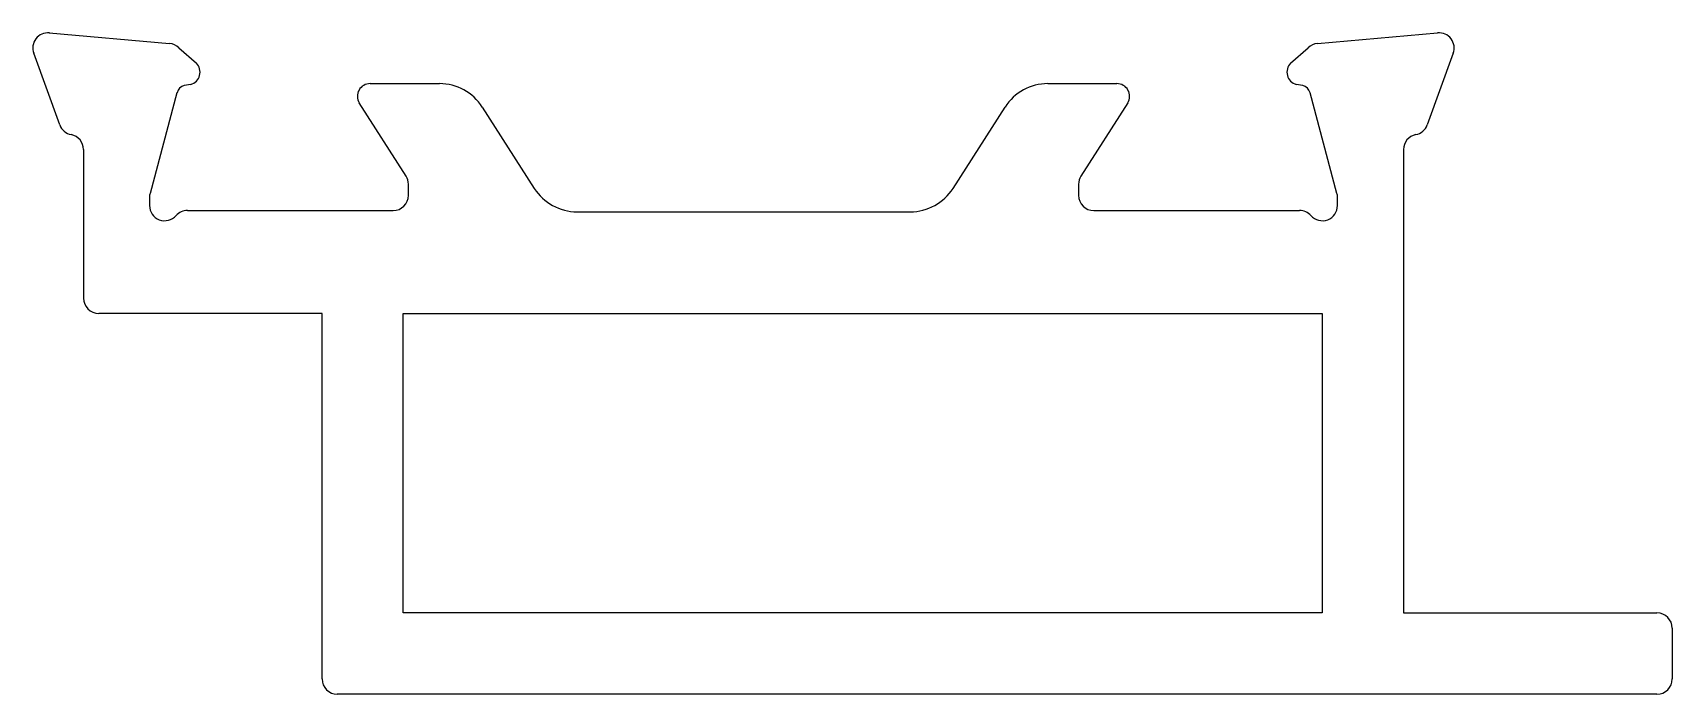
# Model space of a CAD drawing. Extents: x 820.9 to 853.2, y 2469.5 to 2482.6.
import ezdxf

# ---------------------------------------------------------------- set-up
doc = ezdxf.new("R2010")
doc.units = 0
doc.layers.get('0').update_dxf_attribs({"linetype": 'CONTINUOUS'})

msp = doc.modelspace()

# ---------------------------------------------------------------- linework, layer by layer
at = {"color": 0}
for p, q in [((821.192, 2482.572), (823.558, 2482.365)), ((823.744, 2482.278), (824.089, 2481.976)), ((845.648, 2481.976), (845.993, 2482.278)), ((846.179, 2482.365), (848.545, 2482.572)), ((821.398, 2480.76), (820.884, 2482.171)), ((848.853, 2482.171), (848.339, 2480.76)), ((823.707, 2481.393), (823.176, 2479.411)), ((823.977, 2481.558), (823.849, 2481.535)), ((827.512, 2481.573), (828.879, 2481.573)), ((840.865, 2481.573), (842.225, 2481.573)), ((845.888, 2481.535), (845.76, 2481.558)), ((846.561, 2479.411), (846.03, 2481.393)), ((828.222, 2479.75), (827.299, 2481.193)), ((829.722, 2481.112), (830.747, 2479.509)), ((838.998, 2479.509), (840.023, 2481.112)), ((842.438, 2481.193), (841.515, 2479.75)), ((821.866, 2480.273), (821.866, 2477.348)), ((847.871, 2480.273), (847.871, 2471.148)), ((828.266, 2479.373), (828.266, 2479.594)), ((841.471, 2479.594), (841.471, 2479.373)), ((823.166, 2479.334), (823.166, 2479.173)), ((823.913, 2479.073), (827.966, 2479.073)), ((831.589, 2479.048), (838.155, 2479.048)), ((841.771, 2479.073), (845.824, 2479.073)), ((846.571, 2479.173), (846.571, 2479.334)), ((826.566, 2477.048), (822.166, 2477.048)), ((826.566, 2469.848), (826.566, 2477.048)), ((828.166, 2471.148), (828.166, 2477.048)), ((828.166, 2477.048), (846.271, 2477.048)), ((846.271, 2477.048), (846.271, 2471.148)), ((846.271, 2471.148), (828.166, 2471.148)), ((847.871, 2471.148), (852.866, 2471.148)), ((853.166, 2470.848), (853.166, 2469.848)), ((852.866, 2469.548), (826.866, 2469.548))]:
    msp.add_line(p, q, dxfattribs=at)
for centre, radius, start, end in [((821.166, 2482.273), 0.3, 85, 200), ((823.532, 2482.066), 0.3, 45, 85), ((846.206, 2482.066), 0.3, 95, 135), ((848.571, 2482.273), 0.3, 340, 95), ((823.912, 2481.799), 0.25, 285, 45), ((845.825, 2481.799), 0.25, 135, 255), ((823.901, 2481.342), 0.2, 105, 165), ((827.512, 2481.323), 0.25, 90, 211.3955), ((828.879, 2480.573), 1, 32.6037, 90), ((840.865, 2480.573), 1, 90, 147.3963), ((842.225, 2481.323), 0.25, 328.6045, 90), ((845.837, 2481.342), 0.2, 15, 75), ((821.68, 2480.862), 0.3, 200, 259.0957), ((848.058, 2480.862), 0.3, 280.9043, 340), ((821.566, 2480.273), 0.3, 360, 79.0957), ((848.171, 2480.273), 0.3, 100.9043, 180), ((827.966, 2479.594), 0.3, 0, 31.3955), ((841.771, 2479.594), 0.3, 148.6045, 180), ((823.466, 2479.334), 0.3, 165, 180), ((827.966, 2479.373), 0.3, 270, 0), ((831.589, 2480.048), 1, 212.6037, 270), ((838.155, 2480.048), 1, 270, 327.3963), ((841.771, 2479.373), 0.3, 180, 270), ((846.271, 2479.334), 0.3, 0, 15), ((823.466, 2479.173), 0.3, 180, 318.1897), ((823.913, 2478.773), 0.3, 90, 138.1897), ((845.824, 2478.773), 0.3, 41.8103, 90), ((846.271, 2479.173), 0.3, 221.8103, 360), ((822.166, 2477.348), 0.3, 180, 270), ((852.866, 2470.848), 0.3, 0, 90), ((826.866, 2469.848), 0.3, 180, 270), ((852.866, 2469.848), 0.3, 270, 0)]:
    msp.add_arc(centre, radius, start, end, dxfattribs=at)

doc.saveas('drawing.dxf')
